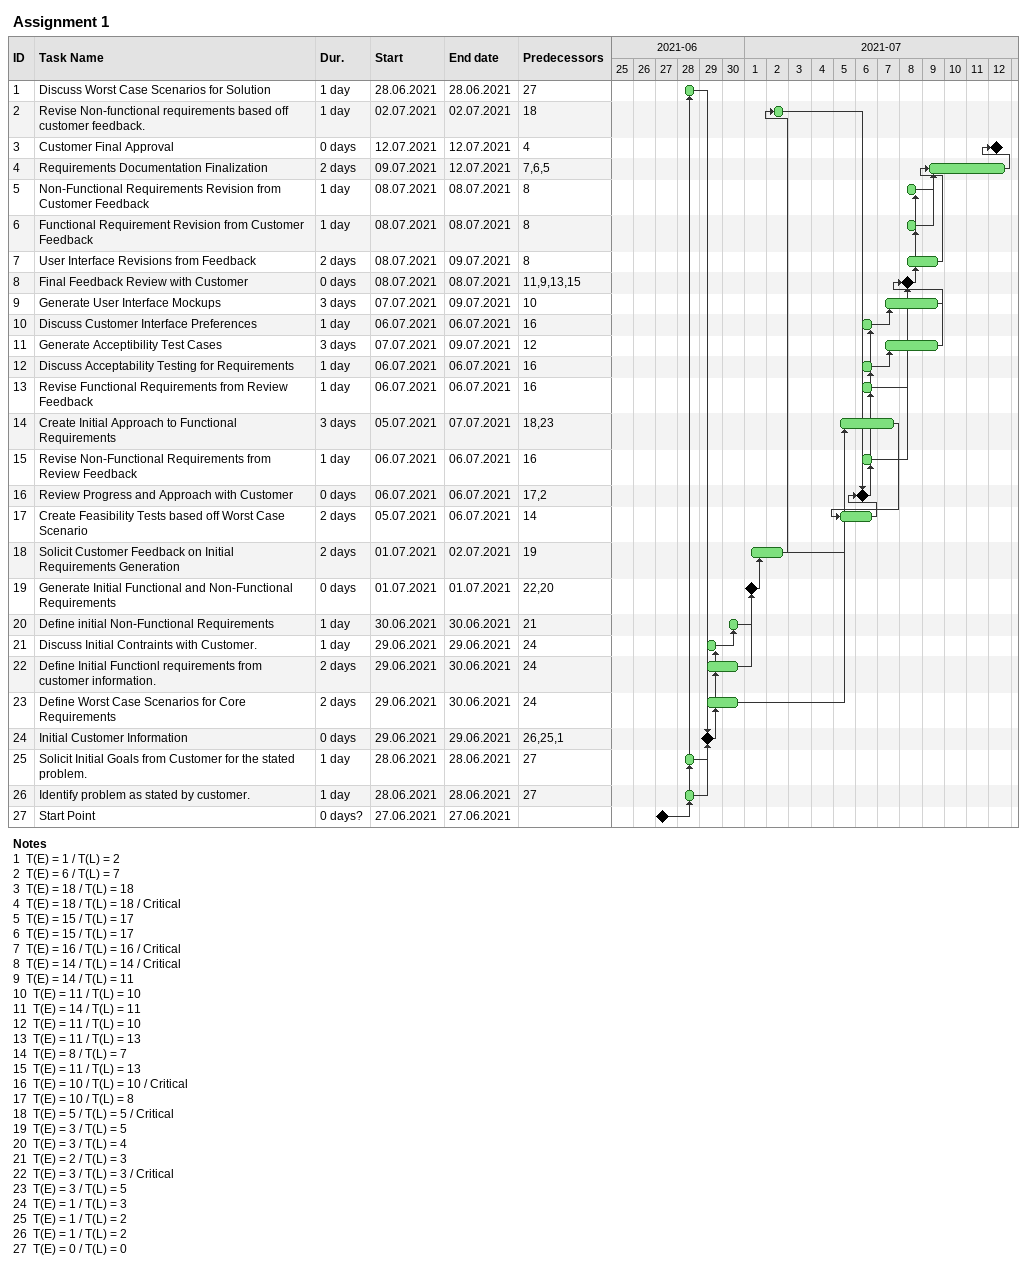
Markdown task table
Assignment 1

| ID | Task | Duration | Start | Finish | Predecessors |
|---|---|---|---|---|---|
| 1 | Discuss Worst Case Scenarios for Solution | 1d | 2021-06-28 | 2021-06-28 | 27 |
| 2 | Revise Non-functional requirements based off customer feedback. | 1d | 2021-07-02 | 2021-07-02 | 18 |
| 3 | Customer Final Approval | 0d | 2021-07-12 | 2021-07-12 | 4 |
| 4 | Requirements Documentation Finalization | 2d | 2021-07-09 | 2021-07-12 | 7, 6, 5 |
| 5 | Non-Functional Requirements Revision from Customer Feedback | 1d | 2021-07-08 | 2021-07-08 | 8 |
| 6 | Functional Requirement Revision from Customer Feedback | 1d | 2021-07-08 | 2021-07-08 | 8 |
| 7 | User Interface Revisions from Feedback | 2d | 2021-07-08 | 2021-07-09 | 8 |
| 8 | Final Feedback Review with Customer | 0d | 2021-07-08 | 2021-07-08 | 11, 9, 13, 15 |
| 9 | Generate User Interface Mockups | 3d | 2021-07-07 | 2021-07-09 | 10 |
| 10 | Discuss Customer Interface Preferences | 1d | 2021-07-06 | 2021-07-06 | 16 |
| 11 | Generate Acceptibility Test Cases | 3d | 2021-07-07 | 2021-07-09 | 12 |
| 12 | Discuss Acceptability Testing for Requirements | 1d | 2021-07-06 | 2021-07-06 | 16 |
| 13 | Revise Functional Requirements from Review Feedback | 1d | 2021-07-06 | 2021-07-06 | 16 |
| 14 | Create Initial Approach to Functional Requirements | 3d | 2021-07-05 | 2021-07-07 | 18, 23 |
| 15 | Revise Non-Functional Requirements from Review Feedback | 1d | 2021-07-06 | 2021-07-06 | 16 |
| 16 | Review Progress and Approach with Customer | 0d | 2021-07-06 | 2021-07-06 | 17, 2 |
| 17 | Create Feasibility Tests based off Worst Case Scenario | 2d | 2021-07-05 | 2021-07-06 | 14 |
| 18 | Solicit Customer Feedback on Initial Requirements Generation | 2d | 2021-07-01 | 2021-07-02 | 19 |
| 19 | Generate Initial Functional and Non-Functional Requirements | 0d | 2021-07-01 | 2021-07-01 | 22, 20 |
| 20 | Define initial Non-Functional Requirements | 1d | 2021-06-30 | 2021-06-30 | 21 |
| 21 | Discuss Initial Contraints with Customer. | 1d | 2021-06-29 | 2021-06-29 | 24 |
| 22 | Define Initial Functionl requirements from customer information. | 2d | 2021-06-29 | 2021-06-30 | 24 |
| 23 | Define Worst Case Scenarios for Core Requirements | 2d | 2021-06-29 | 2021-06-30 | 24 |
| 24 | Initial Customer Information | 0d | 2021-06-29 | 2021-06-29 | 26, 25, 1 |
| 25 | Solicit Initial Goals from Customer for the stated problem. | 1d | 2021-06-28 | 2021-06-28 | 27 |
| 26 | Identify problem as stated by customer. | 1d | 2021-06-28 | 2021-06-28 | 27 |
| 27 | Start Point | 0d? | 2021-06-27 | 2021-06-27 |  |

Notes
- 1: T(E) = 1 / T(L) = 2
- 2: T(E) = 6 / T(L) = 7
- 3: T(E) = 18 / T(L) = 18
- 4: T(E) = 18 / T(L) = 18 / Critical
- 5: T(E) = 15 / T(L) = 17
- 6: T(E) = 15 / T(L) = 17
- 7: T(E) = 16 / T(L) = 16 / Critical
- 8: T(E) = 14 / T(L) = 14 / Critical
- 9: T(E) = 14 / T(L) = 11
- 10: T(E) = 11 / T(L) = 10
- 11: T(E) = 14 / T(L) = 11
- 12: T(E) = 11 / T(L) = 10
- 13: T(E) = 11 / T(L) = 13
- 14: T(E) = 8 / T(L) = 7
- 15: T(E) = 11 / T(L) = 13
- 16: T(E) = 10 / T(L) = 10 / Critical
- 17: T(E) = 10 / T(L) = 8
- 18: T(E) = 5 / T(L) = 5 / Critical
- 19: T(E) = 3 / T(L) = 5
- 20: T(E) = 3 / T(L) = 4
- 21: T(E) = 2 / T(L) = 3
- 22: T(E) = 3 / T(L) = 3 / Critical
- 23: T(E) = 3 / T(L) = 5
- 24: T(E) = 1 / T(L) = 3
- 25: T(E) = 1 / T(L) = 2
- 26: T(E) = 1 / T(L) = 2
- 27: T(E) = 0 / T(L) = 0
